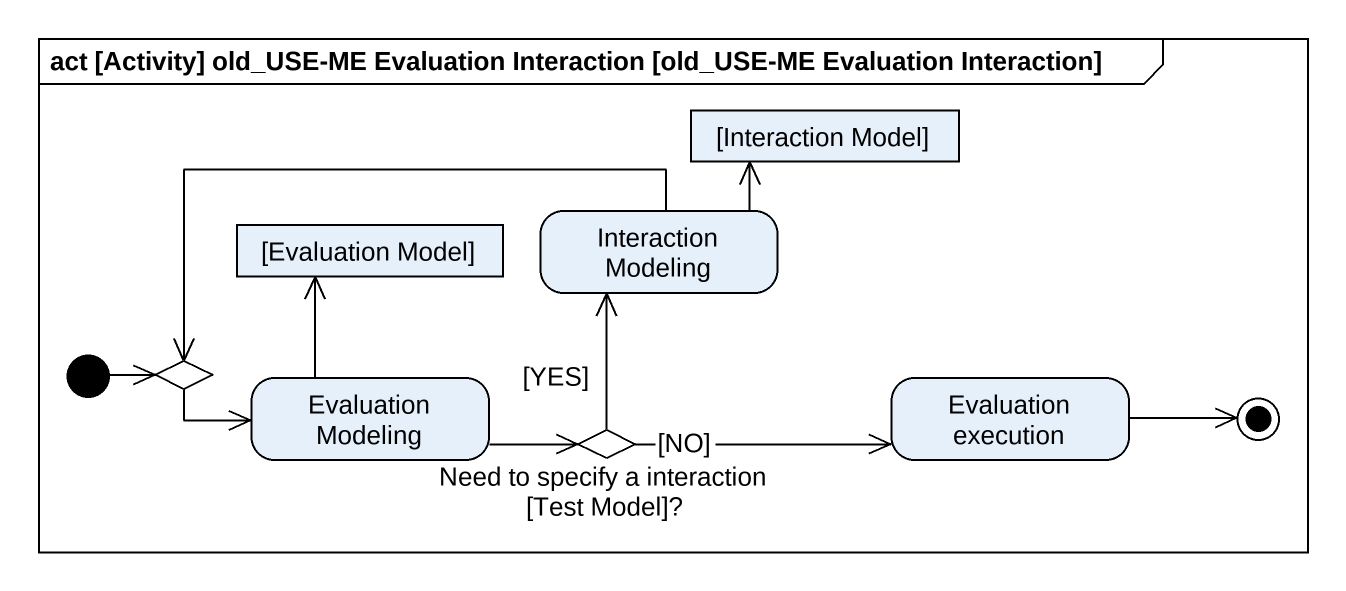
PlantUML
@startuml
mainframe act [Activity] old_USE-ME Evaluation Interaction [old_USE-ME Evaluation Interaction]
hide empty description
state "[Interaction Model]" as Interaction_Model <<object>>
state "[Evaluation Model]" as Evaluation_Model <<object>>
state "Interaction Modeling" as Interaction_Modeling
state choice1 <<choice>>
state "Evaluation Modeling" as Evaluation_Modeling
state "Need to specify a interaction [Test Model]?" as Need_to_specify_a <<choice>>
state "Evaluation execution" as Evaluation_execution
[*] -right-> choice1
Interaction_Modeling -up-> Interaction_Model
Interaction_Modeling -left-> choice1
choice1 -right-> Evaluation_Modeling
Evaluation_Modeling -up-> Evaluation_Model
Evaluation_Modeling -right-> Need_to_specify_a
Need_to_specify_a -up-> Interaction_Modeling : [YES]
Need_to_specify_a -right-> Evaluation_execution : [NO]
Evaluation_execution -right-> [*]
@enduml
